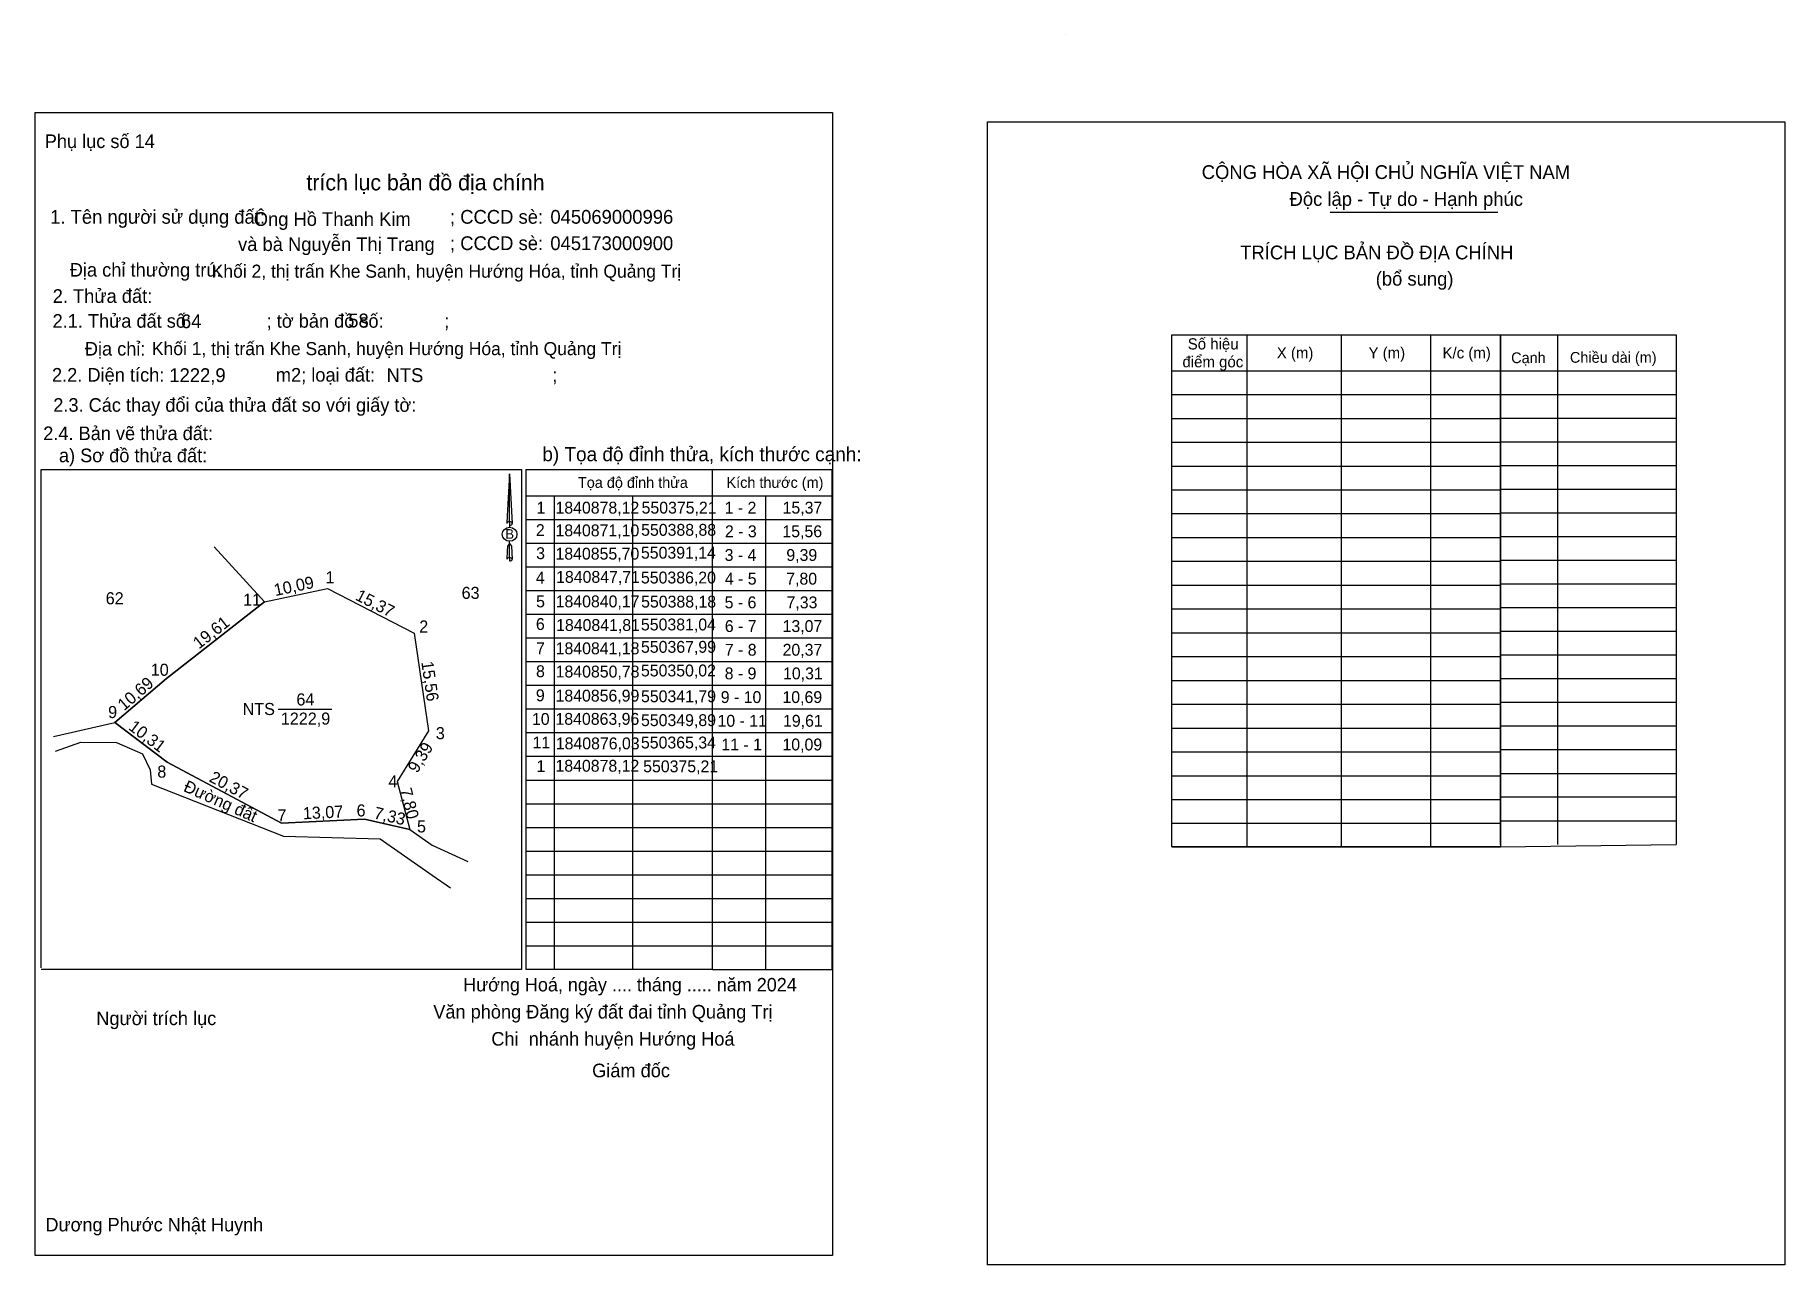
# Model space of a CAD drawing. Extents: x 550329 to 550605, y 1840772 to 1840965.
import ezdxf

# ---------------------------------------------------------------- set-up
doc = ezdxf.new("R2010")
doc.units = 0
for name, color, linetype in [('.hdatnghiatrang', 7, 'Continuous'), ('08 DAT NN', 7, 'Continuous'), ('1-GT-hatchuong', 7, 'Continuous'), ('18', 7, 'Continuous'), ('D0 15.5', 7, 'Continuous'), ('D0 16.5', 7, 'Continuous'), ('D0 26', 7, 'Continuous'), ('D0 34', 7, 'Continuous'), ('dat trong rung sx', 7, 'Continuous'), ('KICH THUOC', 7, 'Continuous'), ('Level 37', 7, 'Continuous'), ('QHCT__U+0110_U+1EA5t tr_U+01B0_U+1EDDng THCS - ti_U+1EC3u h_U+1ECDc - m_U+1EA7m non', 7, 'Continuous'), ('QHCT__U+0110_U+1EA5t tôn giáo - di tích', 7, 'Continuous'), ('QHV_Vùng  lâm nghi_U+1EC7p_R_U+1EEBng phòng h_U+1ED9', 7, 'Continuous')]:
    doc.layers.add(name, color=color, linetype=linetype)

msp = doc.modelspace()

# ---------------------------------------------------------------- linework, layer by layer
at = {"layer": '.hdatnghiatrang'}
msp.add_line((550357.42, 1840884.67), (550365.34, 1840876.03), dxfattribs=at)
msp.add_lwpolyline([(550365.34, 1840876.03), (550375.21, 1840878.12), (550388.88, 1840871.1), (550391.14, 1840855.7), (550386.2, 1840847.71), (550388.18, 1840840.17), (550381.04, 1840841.81), (550367.99, 1840841.18), (550350.02, 1840850.78), (550341.79, 1840856.99), (550349.89, 1840863.96)], close=True, dxfattribs=at)
at = {"layer": '1-GT-hatchuong'}
for points in [[(550329.21, 1840953.06), (550454.69, 1840953.06), (550454.69, 1840773.11), (550329.21, 1840773.11)], [(550479.12, 1840951.58), (550604.6, 1840951.58), (550604.6, 1840771.62), (550479.12, 1840771.62)]]:
    msp.add_lwpolyline(points, close=True, dxfattribs=at)
at = {"layer": '18'}
msp.add_line((550332.13, 1840854.83), (550341.79, 1840856.99), dxfattribs=at)
for points in [[(550332.41, 1840852.49), (550336.44, 1840853.92), (550342.01, 1840853.87), (550346.11, 1840852.06), (550347.35, 1840849.59), (550347.54, 1840847.29)], [(550388.18, 1840840.17), (550391.68, 1840837.71), (550397.31, 1840835.12)]]:
    msp.add_lwpolyline(points, dxfattribs=at)
at = {"layer": 'D0 15.5'}
msp.add_line((550367.46, 1840859.14), (550375.93, 1840859.14), dxfattribs=at)
at = {"layer": 'D0 26'}
for p, q in [((550491.43, 1840965.24), (550491.43, 1840965.24)), ((550330.17, 1840896.86), (550405.76, 1840896.86)), ((550330.17, 1840818.42), (550330.17, 1840896.86)), ((550405.76, 1840896.86), (550405.76, 1840818.14)), ((550406.47, 1840896.86), (550406.47, 1840818.14)), ((550406.47, 1840896.86), (550435.83, 1840896.86)), ((550410.91, 1840892.7), (550410.91, 1840818.14)), ((550423.25, 1840892.7), (550423.25, 1840818.14)), ((550405.76, 1840818.14), (550330.17, 1840818.14)), ((550435.83, 1840818.14), (550406.47, 1840818.14))]:
    msp.add_line(p, q, dxfattribs=at)
at = {"layer": 'D0 34'}
for p, q in [((550491.43, 1840965.24), (550491.43, 1840965.24)), ((550533.04, 1840937.33), (550559.42, 1840937.33)), ((550568.78, 1840918.03), (550568.78, 1840837.83)), ((550559.83, 1840912.39), (550587.48, 1840912.39)), ((550559.83, 1840908.67), (550587.48, 1840908.67)), ((550559.83, 1840904.94), (550587.48, 1840904.94)), ((550559.83, 1840901.21), (550587.48, 1840901.21)), ((550435.83, 1840818.14), (550435.83, 1840896.86)), ((550435.83, 1840896.86), (550454.62, 1840896.86)), ((550454.62, 1840896.86), (550454.62, 1840818.14)), ((550559.83, 1840897.48), (550587.48, 1840897.48)), ((550406.57, 1840892.7), (550454.62, 1840892.7)), ((550444.18, 1840892.7), (550444.18, 1840818.14)), ((550559.83, 1840893.75), (550587.48, 1840893.75)), ((550406.47, 1840888.97), (550454.62, 1840888.97)), ((550559.83, 1840890.03), (550587.48, 1840890.03)), ((550559.83, 1840886.3), (550587.48, 1840886.3)), ((550406.47, 1840885.24), (550454.62, 1840885.24)), ((550406.47, 1840881.52), (550454.62, 1840881.52)), ((550559.83, 1840882.57), (550587.48, 1840882.57)), ((550406.47, 1840877.79), (550454.62, 1840877.79)), ((550559.83, 1840878.84), (550587.48, 1840878.84)), ((550559.83, 1840875.11), (550587.48, 1840875.11)), ((550406.47, 1840874.06), (550454.62, 1840874.06)), ((550406.47, 1840870.33), (550454.62, 1840870.33)), ((550559.83, 1840871.38), (550587.48, 1840871.38)), ((550406.47, 1840866.6), (550454.62, 1840866.6)), ((550559.83, 1840867.66), (550587.48, 1840867.66)), ((550559.83, 1840863.93), (550587.48, 1840863.93)), ((550406.47, 1840862.88), (550454.62, 1840862.88)), ((550406.47, 1840859.15), (550454.62, 1840859.15)), ((550559.83, 1840860.2), (550587.48, 1840860.2)), ((550559.83, 1840856.47), (550587.48, 1840856.47)), ((550406.47, 1840855.42), (550454.62, 1840855.42)), ((550406.47, 1840851.69), (550454.62, 1840851.69)), ((550559.83, 1840852.74), (550587.48, 1840852.74)), ((550406.47, 1840847.96), (550454.62, 1840847.96)), ((550559.83, 1840849.01), (550587.48, 1840849.01)), ((550559.83, 1840845.29), (550587.48, 1840845.29)), ((550406.47, 1840844.23), (550454.62, 1840844.23)), ((550406.47, 1840840.51), (550454.62, 1840840.51)), ((550559.83, 1840841.56), (550587.48, 1840841.56)), ((550406.47, 1840836.78), (550454.62, 1840836.78)), ((550559.83, 1840837.42), (550587.48, 1840837.83)), ((550406.47, 1840833.05), (550454.62, 1840833.05)), ((550406.47, 1840829.32), (550454.62, 1840829.32)), ((550406.47, 1840825.59), (550454.62, 1840825.59)), ((550406.47, 1840821.87), (550454.62, 1840821.87)), ((550435.83, 1840818.14), (550454.62, 1840818.14))]:
    msp.add_line(p, q, dxfattribs=at)
msp.add_lwpolyline([(550559.83, 1840837.83), (550559.83, 1840918.03), (550587.48, 1840918.03), (550587.48, 1840837.83)], dxfattribs=at)
at = {"layer": 'KICH THUOC'}
for p, q in [((550519.93, 1840918.03), (550519.93, 1840837.42)), ((550534.73, 1840918.03), (550534.73, 1840837.42)), ((550548.83, 1840918.03), (550548.83, 1840837.42)), ((550508.08, 1840912.39), (550559.83, 1840912.39)), ((550508.08, 1840908.64), (550559.83, 1840908.64)), ((550508.08, 1840904.89), (550559.83, 1840904.89)), ((550508.08, 1840901.14), (550559.83, 1840901.14)), ((550508.08, 1840897.39), (550559.83, 1840897.39)), ((550508.08, 1840893.64), (550559.83, 1840893.64)), ((550508.08, 1840889.89), (550559.83, 1840889.89)), ((550508.08, 1840886.14), (550559.83, 1840886.14)), ((550508.08, 1840882.39), (550559.83, 1840882.39)), ((550508.08, 1840878.64), (550559.83, 1840878.64)), ((550508.08, 1840874.89), (550559.83, 1840874.89)), ((550508.08, 1840871.14), (550559.83, 1840871.14)), ((550508.08, 1840867.39), (550559.83, 1840867.39)), ((550508.08, 1840863.64), (550559.83, 1840863.64)), ((550508.08, 1840859.89), (550559.83, 1840859.89)), ((550508.08, 1840856.14), (550559.83, 1840856.14)), ((550508.08, 1840852.38), (550559.83, 1840852.38)), ((550508.08, 1840848.63), (550559.83, 1840848.63)), ((550508.08, 1840844.88), (550559.83, 1840844.88)), ((550508.08, 1840841.15), (550559.83, 1840841.15)), ((550508.08, 1840837.42), (550559.83, 1840837.42))]:
    msp.add_line(p, q, dxfattribs=at)
msp.add_lwpolyline([(550508.08, 1840918.03), (550559.83, 1840918.03), (550559.83, 1840837.42), (550508.08, 1840837.42)], close=True, dxfattribs=at)
at = {"layer": 'QHCT__U+0110_U+1EA5t tr_U+01B0_U+1EDDng THCS - ti_U+1EC3u h_U+1ECDc - m_U+1EA7m non'}
for p, q in [((550347.54, 1840847.29), (550368.31, 1840839.12)), ((550368.31, 1840839.12), (550383.53, 1840838.69)), ((550383.53, 1840838.69), (550391.71, 1840832.98)), ((550391.71, 1840832.98), (550394.58, 1840830.99))]:
    msp.add_line(p, q, dxfattribs=at)
msp.add_lwpolyline([(550365.34, 1840876.03), (550349.89, 1840863.96), (550341.79, 1840856.99), (550350.02, 1840850.78), (550367.99, 1840841.18), (550381.04, 1840841.81), (550388.18, 1840840.17)], dxfattribs=at)
at = {"layer": 'QHCT__U+0110_U+1EA5t tôn giáo - di tích'}
for p, q in [((550403.89, 1840896.14), (550403.53, 1840889.57)), ((550403.89, 1840896.14), (550404.28, 1840888.35)), ((550403.89, 1840896.14), (550404.28, 1840888.35)), ((550403.89, 1840888.62), (550403.89, 1840896.14)), ((550403.89, 1840896.14), (550404.28, 1840888.35)), ((550403.53, 1840889.57), (550403.45, 1840888.35)), ((550403.89, 1840888.62), (550403.89, 1840888.33)), ((550403.89, 1840888.33), (550403.89, 1840888.1)), ((550403.89, 1840888.1), (550403.89, 1840887.8)), ((550403.89, 1840888.1), (550403.89, 1840887.8)), ((550403.89, 1840888.1), (550403.89, 1840887.8)), ((550404.28, 1840888.35), (550404.28, 1840888.35)), ((550403.53, 1840883.96), (550403.45, 1840882.73)), ((550403.55, 1840884.75), (550403.53, 1840883.96)), ((550403.89, 1840885.19), (550403.55, 1840884.75)), ((550403.89, 1840885.19), (550403.89, 1840885.53)), ((550403.89, 1840885.19), (550403.89, 1840885.53)), ((550403.89, 1840885.19), (550403.89, 1840885.53)), ((550403.89, 1840885.19), (550404.2, 1840884.75)), ((550403.89, 1840885.19), (550404.2, 1840884.75)), ((550403.89, 1840885.19), (550404.2, 1840884.75)), ((550403.89, 1840882.99), (550403.89, 1840885.19)), ((550404.2, 1840884.75), (550404.28, 1840882.73)), ((550404.2, 1840884.75), (550404.28, 1840882.73)), ((550404.2, 1840884.75), (550404.28, 1840882.73)), ((550403.89, 1840882.99), (550403.89, 1840882.68)), ((550403.89, 1840882.68), (550403.89, 1840882.46)), ((550404.28, 1840882.73), (550404.28, 1840882.73))]:
    msp.add_line(p, q, dxfattribs=at)
for centre, start_param, end_param in [((550403.89, 1840888.34), 1.570796, 3.074452), ((550403.89, 1840888.34), 0.067141, 1.570796), ((550403.89, 1840888.34), 4.712389, 6.283185), ((550403.89, 1840882.71), 2.491069, 3.074278), ((550403.89, 1840882.71), 1.570796, 2.491069), ((550403.89, 1840882.71), 0.067141, 1.570796), ((550403.89, 1840882.71), 4.712389, 6.283185)]:
    msp.add_ellipse(centre, major_axis=(0.425, 0), ratio=0.614131, start_param=start_param, end_param=end_param, dxfattribs=at)
msp.add_ellipse((550403.89, 1840886.64), major_axis=(1.16, 0), ratio=0.952727, dxfattribs=at)
at = {"layer": 'QHV_Vùng  lâm nghi_U+1EC7p_R_U+1EEBng phòng h_U+1ED9'}
for p, q in [((550329.2, 1840953.07), (550329.2, 1840953.07)), ((550454.69, 1840773.11), (550454.69, 1840773.11))]:
    msp.add_line(p, q, dxfattribs=at)

# ---------------------------------------------------------------- texts
at = {"layer": '.hdatnghiatrang'}
msp.add_text('b) Tọa độ đỉnh thửa, kích thước cạnh:', height=2.2315, dxfattribs=at).set_placement((550409.04, 1840898.14))
at = {"layer": '08 DAT NN'}
msp.add_text(' trích lục bản đồ địa chính', height=2.5079, dxfattribs=at).set_placement((550370.99, 1840940.78))
at = {"layer": '1-GT-hatchuong'}
for s, p in [('64', (550370.34, 1840859.7)), ('NTS', (550361.88, 1840858.19)), ('1222,9', (550367.89, 1840856.68))]:
    msp.add_text(s, height=1.9, dxfattribs=at).set_placement(p)
at = {"layer": 'D0 15.5'}
for s, p in [('1', (550374.91, 1840878.92)), ('62', (550340.33, 1840875.62)), ('63', (550396.34, 1840876.47)), ('11', (550361.95, 1840875.39)), ('2', (550389.67, 1840871.18)), ('10', (550347.42, 1840864.37)), ('9', (550340.71, 1840857.71)), ('3', (550392.28, 1840854.39)), ('8', (550348.45, 1840848.34)), ('4', (550384.82, 1840846.81)), ('7', (550367.35, 1840841.44)), ('6', (550379.81, 1840842.23)), ('5', (550389.32, 1840839.71))]:
    msp.add_text(s, height=1.9, dxfattribs=at).set_placement(p)
at = {"layer": 'D0 16.5'}
for s, height, p in [('Khối 2, thị trấn Khe Sanh, huyện Hướng Hóa, tỉnh Quảng Trị', 2.0584, (550357.01, 1840927.03)), ('64', 2.167, (550352.17, 1840919.09)), ('58', 2.167, (550378.5, 1840919.21)), ('Khối 1, thị trấn Khe Sanh, huyện Hướng Hóa, tỉnh Quảng Trị', 2.0584, (550347.6, 1840914.84)), ('1222,9', 2.167, (550350.34, 1840910.61)), ('NTS', 2.167, (550384.52, 1840910.61)), ('.', 1.75, (550380.53, 1840906))]:
    msp.add_text(s, height=height, dxfattribs=at).set_placement(p)
at = {"layer": 'D0 34'}
for s, height, p in [('Phụ lục số 14', 2.1376, (550330.74, 1840947.44)), ('CỘNG HÒA XÃ HỘI CHỦ NGHĨA VIỆT NAM', 2.1674, (550512.81, 1840942.57)), ('Độc lập - Tự do - Hạnh phúc', 2.1674, (550526.63, 1840938.34)), ('1. Tên người sử dụng đất:', 2.1668, (550331.59, 1840935.53)), ('Ông Hồ Thanh Kim', 2.1573, (550363.63, 1840935.19)), ('; CCCD sè:', 2.167, (550394.51, 1840935.53)), ('045069000996', 2.1668, (550410.31, 1840935.53)), ('và bà Nguyễn Thị Trang', 2.1573, (550361.16, 1840931.23)), ('; CCCD sè:', 2.167, (550394.51, 1840931.38)), ('045173000900', 2.1668, (550410.3, 1840931.38)), ('TRÍCH LỤC BẢN ĐỒ ĐỊA CHÍNH', 2.1674, (550518.86, 1840929.92)), ('Địa chỉ thường trú:', 2.1451, (550334.67, 1840927.2)), ('(bổ sung)', 2.167, (550540.19, 1840925.78)), ('2. Thửa đất:', 2.1497, (550331.99, 1840923.07)), ('2.1. Thửa đất số:               ; tờ bản đồ số:            ;', 2.1376, (550331.97, 1840919.16)), ('Địa chỉ:', 2.138, (550337.05, 1840914.78)), ('Cạnh', 1.698, (550561.51, 1840913.58)), ('Chiều dài (m)', 1.6978, (550570.76, 1840913.64)), ('2.2. Diện tích:                      m2; loại đất:                                   ;', 2.1451, (550331.87, 1840910.67)), ('2.3. Các thay đổi của thửa đất so với giấy tờ:', 2.1376, (550332.08, 1840905.93)), ('2.4. Bản vẽ thửa đất: ', 2.1376, (550330.5, 1840901.47)), ('a) Sơ đồ thửa đất: ', 2.1376, (550332.97, 1840897.99)), ('Tọa độ đỉnh thửa', 1.6978, (550414.65, 1840893.95)), ('Kích thước (m)', 1.6978, (550438.03, 1840893.95)), ('Hướng Hoá, ngày .... tháng ..... năm 2024', 2.1156, (550396.58, 1840814.69)), ('Người trích lục', 2.1376, (550338.85, 1840809.38)), ('Văn phòng Đăng ký đất đai tỉnh Quảng Trị', 2.1376, (550391.88, 1840810.42)), (' Chi  nhánh huyện Hướng Hoá', 2.1376, (550400.22, 1840806.15)), (' Giám đốc', 2.141, (550416.08, 1840801.17)), ('Dương Phước Nhật Huynh', 2.1287, (550330.84, 1840776.91))]:
    msp.add_text(s, height=height, dxfattribs=at).set_placement(p)
at = {"layer": 'dat trong rung sx'}
for s, rotation, p in [('10,09', 11.9559, (550367.02, 1840876.91)), ('15,37', 332.818, (550379.48, 1840876.4)), ('19,61', 37.998, (550355, 1840868.49)), ('15,56', 278.3487, (550389.98, 1840866.53)), ('10,69', 40.7118, (550343.22, 1840858.77)), ('10,31', 322.9634, (550343.78, 1840856.02)), ('9,39', 58.2726, (550389.35, 1840848.93)), ('Đường đất', 335.9898, (550352.43, 1840846.26)), ('20,37', 331.8878, (550356.47, 1840847.81)), ('7,80', 284.7136, (550386.58, 1840846.43)), ('13,07', 2.7639, (550371.4, 1840841.77)), ('7,33', 347.064, (550382.42, 1840841.93))]:
    msp.add_text(s, height=1.9, rotation=rotation, dxfattribs=at).set_placement(p)
at = {"layer": 'KICH THUOC'}
for s, p in [('Số hiệu', (550510.61, 1840915.74)), ('X (m)', (550524.62, 1840914.33)), ('Y (m)', (550539.06, 1840914.33)), ('K/c (m)', (550550.71, 1840914.33)), ('điểm góc', (550509.78, 1840912.92))]:
    msp.add_text(s, height=1.763, dxfattribs=at).set_placement(p)
at = {"layer": 'Level 37'}
for s, height, p in [('1', 1.87, (550408.12, 1840889.9)), ('1840878,12', 1.867, (550411.11, 1840889.9)), ('550375,21', 1.867, (550424.66, 1840889.9)), ('1 - 2', 1.867, (550437.73, 1840889.9)), ('15,37', 1.867, (550446.85, 1840889.9)), ('2', 1.87, (550408.02, 1840886.36)), ('1840871,10', 1.867, (550411.11, 1840886.32)), ('550388,88', 1.867, (550424.59, 1840886.41)), ('2 - 3', 1.867, (550437.78, 1840886.18)), ('15,56', 1.867, (550446.82, 1840886.18)), ('3', 1.87, (550408.07, 1840882.73)), ('1840855,70', 1.867, (550411.11, 1840882.66)), ('550391,14', 1.867, (550424.56, 1840882.81)), ('3 - 4', 1.867, (550437.73, 1840882.45)), ('9,39', 1.867, (550447.44, 1840882.45)), ('4', 1.87, (550408.02, 1840878.89)), ('1840847,71', 1.867, (550411.21, 1840879)), ('550386,20', 1.867, (550424.56, 1840878.9)), ('4 - 5', 1.867, (550437.76, 1840878.72)), ('7,80', 1.867, (550447.42, 1840878.72)), ('5', 1.87, (550408.06, 1840875.14)), ('1840840,17', 1.867, (550411.14, 1840875.14)), ('550388,18', 1.867, (550424.59, 1840875.11)), ('5 - 6', 1.867, (550437.73, 1840874.99)), ('7,33', 1.867, (550447.47, 1840874.99)), ('6', 1.87, (550408.03, 1840871.58)), ('1840841,81', 1.867, (550411.21, 1840871.42)), ('550381,04', 1.867, (550424.56, 1840871.51)), ('6 - 7', 1.867, (550437.76, 1840871.26)), ('13,07', 1.867, (550446.85, 1840871.26)), ('7', 1.87, (550408.05, 1840867.75)), ('1840841,18', 1.867, (550411.14, 1840867.76)), ('550367,99', 1.867, (550424.57, 1840867.99)), ('7 - 8', 1.867, (550437.76, 1840867.53)), ('20,37', 1.867, (550446.85, 1840867.53)), ('8', 1.87, (550408.05, 1840864.15)), ('1840850,78', 1.867, (550411.14, 1840864.1)), ('550350,02', 1.867, (550424.56, 1840864.27)), ('8 - 9', 1.867, (550437.74, 1840863.81)), ('10,31', 1.867, (550446.92, 1840863.81)), ('9', 1.87, (550408.03, 1840860.36)), ('1840856,99', 1.867, (550411.12, 1840860.31)), ('550341,79', 1.867, (550424.57, 1840860.21)), ('9 - 10', 1.867, (550437.12, 1840860.08)), ('10,69', 1.867, (550446.83, 1840860.08)), ('10', 1.867, (550407.41, 1840856.64)), ('1840863,96', 1.867, (550411.11, 1840856.65)), ('550349,89', 1.867, (550424.57, 1840856.45)), ('10 - 11', 1.867, (550436.61, 1840856.35)), ('19,61', 1.867, (550446.92, 1840856.35)), ('11', 1.867, (550407.51, 1840852.93)), ('1840876,03', 1.867, (550411.16, 1840852.79)), ('550365,34', 1.867, (550424.56, 1840852.93)), ('11 - 1', 1.867, (550437.22, 1840852.62)), ('10,09', 1.867, (550446.83, 1840852.62)), ('1', 1.87, (550408.12, 1840849.21)), ('1840878,12', 1.867, (550411.11, 1840849.27)), ('550375,21', 1.867, (550424.91, 1840849.18))]:
    msp.add_text(s, height=height, dxfattribs=at).set_placement(p)
at = {"layer": 'QHCT__U+0110_U+1EA5t tôn giáo - di tích'}
msp.add_text('B', height=1.52, dxfattribs=at).set_placement((550403.23, 1840885.93))

doc.saveas('drawing.dxf')
